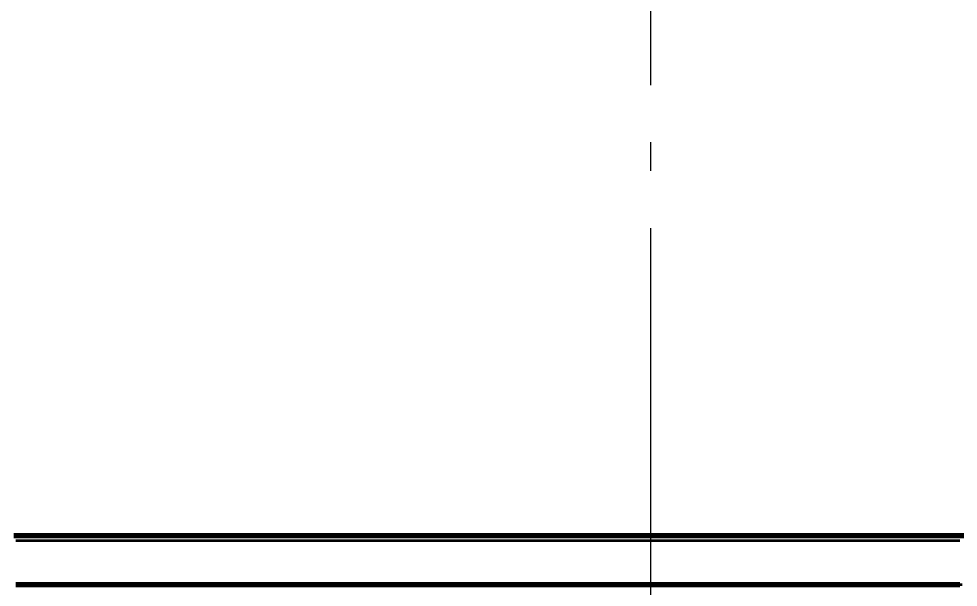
# Model space of a CAD drawing. Header units: millimetres. Extents: x 0 to 1554, y 0 to 420.
# Drawn here: x 94.7 to 127.48, y 309.65 to 329.48 of the extents above; entities that cross this region are included whole.
import ezdxf

# ---------------------------------------------------------------- set-up
doc = ezdxf.new("R2010")
doc.units = ezdxf.units.MM
doc.linetypes.add('IRAM-E-TRAZOS', pattern=[5, 4, -1])
doc.linetypes.add('IRAM-F-TRAZO-PUNTO', pattern=[20, 15, -2, 1, -2])
for name, color, linetype, lineweight in [('01-VISIBLE', 7, 'CONTINUOUS', 70), ('02-OCULTA', 4, 'IRAM-E-TRAZOS', 35), ('03-EJE', 1, 'IRAM-F-TRAZO-PUNTO', 18), ('04-COTA', 3, 'CONTINUOUS', 18)]:
    doc.layers.add(name, color=color, linetype=linetype, lineweight=lineweight)
doc.styles.add('ISO3098', font='isocpeur.ttf')
doc.dimstyles.new('FLAMA-IRAM', dxfattribs={"dimtxt": 3.5, "dimasz": 3.5, "dimexe": 2, "dimexo": 1.5, "dimgap": 1, "dimtad": 1, "dimdec": 1, "dimtxsty": 'ISO3098', "dimblk": 'IRAM_FLECHA', "dimblk1": 'IRAM_FLECHA', "dimblk2": 'IRAM_FLECHA', "dimcen": 2.5, "dimclrd": 256, "dimclre": 256, "dimclrt": 256, "dimazin": 3, "dimtfac": 1, "dimtmove": 0, "dimatfit": 3, "dimlwd": 18, "dimlwe": 18})

# ---------------------------------------------------------------- blocks, each defined once
blk = doc.blocks.new('IRAM_FLECHA')
blk.add_solid([(0, 0), (-1, 0.125), (-1, -0.125)])

msp = doc.modelspace()

# ---------------------------------------------------------------- linework, layer by layer
at = {"layer": '01-VISIBLE'}
for points in [[(94.52, 311.452), (94.715, 311.452), (94.91, 311.452), (95.105, 311.452), (95.3, 311.452), (95.495, 311.452), (95.69, 311.452), (95.885, 311.452), (96.08, 311.452), (96.275, 311.452), (96.47, 311.452), (96.665, 311.452), (96.86, 311.452), (97.055, 311.452), (97.25, 311.452), (97.445, 311.452), (97.64, 311.452), (97.835, 311.452), (98.03, 311.452), (98.225, 311.452), (98.42, 311.452), (98.615, 311.452), (98.81, 311.452), (99.005, 311.452), (99.2, 311.452), (99.395, 311.452), (99.59, 311.452), (99.785, 311.452), (99.98, 311.452), (100.175, 311.452), (100.37, 311.452), (100.565, 311.452), (100.76, 311.452), (100.955, 311.452), (101.15, 311.452), (101.345, 311.452), (101.54, 311.452), (101.735, 311.452), (101.93, 311.452), (102.125, 311.452), (102.32, 311.452), (102.515, 311.452), (102.71, 311.452), (102.905, 311.452), (103.1, 311.452), (103.295, 311.452), (103.49, 311.452), (103.685, 311.452), (103.88, 311.452), (104.075, 311.452), (104.27, 311.452), (104.465, 311.452), (104.66, 311.452), (104.855, 311.452), (105.05, 311.452), (105.245, 311.452), (105.44, 311.452), (105.635, 311.452), (105.83, 311.452), (106.025, 311.452), (106.22, 311.452), (106.415, 311.452), (106.61, 311.452), (106.805, 311.452), (107, 311.452), (107.195, 311.452), (107.39, 311.452), (107.585, 311.452), (107.78, 311.452), (107.975, 311.452), (108.17, 311.452), (108.365, 311.452), (108.56, 311.452), (108.755, 311.452), (108.95, 311.452), (109.145, 311.452), (109.34, 311.452), (109.535, 311.452), (109.73, 311.452), (109.925, 311.452), (110.12, 311.452), (110.315, 311.452), (110.51, 311.452), (110.705, 311.452), (110.9, 311.452), (111.095, 311.452), (111.29, 311.452), (111.485, 311.452), (111.68, 311.452), (111.875, 311.452), (112.07, 311.452), (112.265, 311.452), (112.46, 311.452), (112.655, 311.452), (112.85, 311.452), (113.045, 311.452), (113.24, 311.452), (113.435, 311.452), (113.63, 311.452), (113.825, 311.452), (114.02, 311.452), (114.215, 311.452), (114.41, 311.452), (114.605, 311.452), (114.8, 311.452), (114.995, 311.452), (115.19, 311.452), (115.385, 311.452), (115.58, 311.452), (115.775, 311.452), (115.97, 311.452), (116.165, 311.452), (116.36, 311.452), (116.555, 311.452), (116.75, 311.452), (116.945, 311.452), (117.14, 311.452), (117.335, 311.452), (117.53, 311.452), (117.725, 311.452), (117.92, 311.452), (118.115, 311.452), (118.31, 311.452), (118.505, 311.452), (118.7, 311.452), (118.895, 311.452), (119.09, 311.452), (119.285, 311.452), (119.48, 311.452), (119.675, 311.452), (119.87, 311.452), (120.065, 311.452), (120.26, 311.452), (120.455, 311.452), (120.65, 311.452), (120.845, 311.452), (121.04, 311.452), (121.235, 311.452), (121.43, 311.452), (121.625, 311.452), (121.82, 311.452), (122.015, 311.452), (122.21, 311.452), (122.405, 311.452), (122.6, 311.452), (122.795, 311.452), (122.99, 311.452), (123.185, 311.452), (123.38, 311.452), (123.575, 311.452), (123.77, 311.452), (123.965, 311.452), (124.16, 311.452), (124.355, 311.452), (124.55, 311.452), (124.745, 311.452), (124.94, 311.452), (125.135, 311.452), (125.33, 311.452), (125.525, 311.452), (125.72, 311.452), (125.915, 311.452), (126.11, 311.452), (126.305, 311.452), (126.5, 311.452), (126.695, 311.452), (126.89, 311.452), (127.085, 311.452), (127.28, 311.452), (127.475, 311.452), (127.67, 311.452)], [(94.598, 309.742), (94.791, 309.742), (94.983, 309.742), (95.176, 309.742), (95.369, 309.742), (95.561, 309.742), (95.754, 309.742), (95.947, 309.742), (96.139, 309.742), (96.332, 309.742), (96.524, 309.742), (96.717, 309.742), (96.91, 309.742), (97.102, 309.742), (97.295, 309.742), (97.487, 309.742), (97.68, 309.742), (97.873, 309.742), (98.065, 309.742), (98.258, 309.742), (98.451, 309.742), (98.643, 309.742), (98.836, 309.742), (99.028, 309.742), (99.221, 309.742), (99.414, 309.742), (99.606, 309.742), (99.799, 309.742), (99.992, 309.742), (100.184, 309.742), (100.377, 309.742), (100.569, 309.742), (100.762, 309.742), (100.955, 309.742), (101.147, 309.742), (101.34, 309.742), (101.533, 309.742), (101.725, 309.742), (101.918, 309.742), (102.111, 309.742), (102.303, 309.742), (102.496, 309.742), (102.688, 309.742), (102.881, 309.742), (103.074, 309.742), (103.266, 309.742), (103.459, 309.742), (103.651, 309.742), (103.844, 309.742), (104.037, 309.742), (104.229, 309.742), (104.422, 309.742), (104.615, 309.742), (104.807, 309.742), (105, 309.742), (105.192, 309.742), (105.385, 309.742), (105.578, 309.742), (105.77, 309.742), (105.963, 309.742), (106.156, 309.742), (106.348, 309.742), (106.541, 309.742), (106.733, 309.742), (106.926, 309.742), (107.119, 309.742), (107.311, 309.742), (107.504, 309.742), (107.697, 309.742), (107.889, 309.742), (108.082, 309.742), (108.275, 309.742), (108.467, 309.742), (108.66, 309.742), (108.852, 309.742), (109.045, 309.742), (109.238, 309.742), (109.43, 309.742), (109.623, 309.742), (109.816, 309.742), (110.008, 309.742), (110.201, 309.742), (110.393, 309.742), (110.586, 309.742), (110.779, 309.742), (110.971, 309.742), (111.164, 309.742), (111.356, 309.742), (111.549, 309.742), (111.742, 309.742), (111.934, 309.742), (112.127, 309.742), (112.32, 309.742), (112.512, 309.742), (112.705, 309.742), (112.898, 309.742), (113.09, 309.742), (113.283, 309.742), (113.475, 309.742), (113.668, 309.742), (113.861, 309.742), (114.053, 309.742), (114.246, 309.742), (114.439, 309.742), (114.631, 309.742), (114.824, 309.742), (115.016, 309.742), (115.209, 309.742), (115.402, 309.742), (115.594, 309.742), (115.787, 309.742), (115.98, 309.742), (116.172, 309.742), (116.365, 309.742), (116.557, 309.742), (116.75, 309.742), (116.943, 309.742), (117.135, 309.742), (117.328, 309.742), (117.52, 309.742), (117.713, 309.742), (117.906, 309.742), (118.098, 309.742), (118.291, 309.742), (118.484, 309.742), (118.676, 309.742), (118.869, 309.742), (119.061, 309.742), (119.254, 309.742), (119.447, 309.742), (119.639, 309.742), (119.832, 309.742), (120.025, 309.742), (120.217, 309.742), (120.41, 309.742), (120.602, 309.742), (120.795, 309.742), (120.988, 309.742), (121.18, 309.742), (121.373, 309.742), (121.566, 309.742), (121.758, 309.742), (121.951, 309.742), (122.144, 309.742), (122.336, 309.742), (122.529, 309.742), (122.721, 309.742), (122.914, 309.742), (123.107, 309.742), (123.299, 309.742), (123.492, 309.742), (123.684, 309.742), (123.877, 309.742), (124.07, 309.742), (124.262, 309.742), (124.455, 309.742), (124.648, 309.742), (124.84, 309.742), (125.033, 309.742), (125.225, 309.742), (125.418, 309.742), (125.611, 309.742), (125.803, 309.742), (125.996, 309.742), (126.189, 309.742), (126.381, 309.742), (126.574, 309.742), (126.766, 309.742), (126.959, 309.742), (127.152, 309.742), (127.344, 309.742), (127.537, 309.742)]]:
    msp.add_lwpolyline(points, dxfattribs=at)
at = {"layer": '02-OCULTA'}
for points in [[(127.67, 311.452), (127.475, 311.452), (127.28, 311.452), (127.085, 311.452), (126.89, 311.452), (126.695, 311.452), (126.5, 311.452), (126.305, 311.452), (126.11, 311.452), (125.915, 311.452), (125.72, 311.452), (125.525, 311.452), (125.33, 311.452), (125.135, 311.452), (124.94, 311.452), (124.745, 311.452), (124.55, 311.452), (124.355, 311.452), (124.16, 311.452), (123.965, 311.452), (123.77, 311.452), (123.575, 311.452), (123.38, 311.452), (123.185, 311.452), (122.99, 311.452), (122.795, 311.452), (122.6, 311.452), (122.405, 311.452), (122.21, 311.452), (122.015, 311.452), (121.82, 311.452), (121.625, 311.452), (121.43, 311.452), (121.235, 311.452), (121.04, 311.452), (120.845, 311.452), (120.65, 311.452), (120.455, 311.452), (120.26, 311.452), (120.065, 311.452), (119.87, 311.452), (119.675, 311.452), (119.48, 311.452), (119.285, 311.452), (119.09, 311.452), (118.895, 311.452), (118.7, 311.452), (118.505, 311.452), (118.31, 311.452), (118.115, 311.452), (117.92, 311.452), (117.725, 311.452), (117.53, 311.452), (117.335, 311.452), (117.14, 311.452), (116.945, 311.452), (116.75, 311.452), (116.555, 311.452), (116.36, 311.452), (116.165, 311.452), (115.97, 311.452), (115.775, 311.452), (115.58, 311.452), (115.385, 311.452), (115.19, 311.452), (114.995, 311.452), (114.8, 311.452), (114.605, 311.452), (114.41, 311.452), (114.215, 311.452), (114.02, 311.452), (113.825, 311.452), (113.63, 311.452), (113.435, 311.452), (113.24, 311.452), (113.045, 311.452), (112.85, 311.452), (112.655, 311.452), (112.46, 311.452), (112.265, 311.452), (112.07, 311.452), (111.875, 311.452), (111.68, 311.452), (111.485, 311.452), (111.29, 311.452), (111.095, 311.452), (110.9, 311.452), (110.705, 311.452), (110.51, 311.452), (110.315, 311.452), (110.12, 311.452), (109.925, 311.452), (109.73, 311.452), (109.535, 311.452), (109.34, 311.452), (109.145, 311.452), (108.95, 311.452), (108.755, 311.452), (108.56, 311.452), (108.365, 311.452), (108.17, 311.452), (107.975, 311.452), (107.78, 311.452), (107.585, 311.452), (107.39, 311.452), (107.195, 311.452), (107, 311.452), (106.805, 311.452), (106.61, 311.452), (106.415, 311.452), (106.22, 311.452), (106.025, 311.452), (105.83, 311.452), (105.635, 311.452), (105.44, 311.452), (105.245, 311.452), (105.05, 311.452), (104.855, 311.452), (104.66, 311.452), (104.465, 311.452), (104.27, 311.452), (104.075, 311.452), (103.88, 311.452), (103.685, 311.452), (103.49, 311.452), (103.295, 311.452), (103.1, 311.452), (102.905, 311.452), (102.71, 311.452), (102.515, 311.452), (102.32, 311.452), (102.125, 311.452), (101.93, 311.452), (101.735, 311.452), (101.54, 311.452), (101.345, 311.452), (101.15, 311.452), (100.955, 311.452), (100.76, 311.452), (100.565, 311.452), (100.37, 311.452), (100.175, 311.452), (99.98, 311.452), (99.785, 311.452), (99.59, 311.452), (99.395, 311.452), (99.2, 311.452), (99.005, 311.452), (98.81, 311.452), (98.615, 311.452), (98.42, 311.452), (98.225, 311.452), (98.03, 311.452), (97.835, 311.452), (97.64, 311.452), (97.445, 311.452), (97.25, 311.452), (97.055, 311.452), (96.86, 311.452), (96.665, 311.452), (96.47, 311.452), (96.275, 311.452), (96.08, 311.452), (95.885, 311.452), (95.69, 311.452), (95.495, 311.452), (95.3, 311.452), (95.105, 311.452), (94.91, 311.452), (94.715, 311.452), (94.52, 311.452)], [(127.594, 311.452), (127.404, 311.452), (127.214, 311.452), (127.023, 311.452), (126.833, 311.452), (126.643, 311.452), (126.453, 311.452), (126.262, 311.452), (126.072, 311.452), (125.882, 311.452), (125.692, 311.452), (125.501, 311.452), (125.311, 311.452), (125.121, 311.452), (124.931, 311.452), (124.74, 311.452), (124.55, 311.452), (124.36, 311.452), (124.17, 311.452), (123.979, 311.452), (123.789, 311.452), (123.599, 311.452), (123.409, 311.452), (123.218, 311.452), (123.028, 311.452), (122.838, 311.452), (122.648, 311.452), (122.457, 311.452), (122.267, 311.452), (122.077, 311.452), (121.887, 311.452), (121.696, 311.452), (121.506, 311.452), (121.316, 311.452), (121.126, 311.452), (120.935, 311.452), (120.745, 311.452), (120.555, 311.452), (120.365, 311.452), (120.174, 311.452), (119.984, 311.452), (119.794, 311.452), (119.604, 311.452), (119.413, 311.452), (119.223, 311.452), (119.033, 311.452), (118.843, 311.452), (118.652, 311.452), (118.462, 311.452), (118.272, 311.452), (118.082, 311.452), (117.891, 311.452), (117.701, 311.452), (117.511, 311.452), (117.321, 311.452), (117.13, 311.452), (116.94, 311.452), (116.75, 311.452), (116.56, 311.452), (116.369, 311.452), (116.179, 311.452), (115.989, 311.452), (115.799, 311.452), (115.608, 311.452), (115.418, 311.452), (115.228, 311.452), (115.038, 311.452), (114.847, 311.452), (114.657, 311.452), (114.467, 311.452), (114.277, 311.452), (114.086, 311.452), (113.896, 311.452), (113.706, 311.452), (113.516, 311.452), (113.325, 311.452), (113.135, 311.452), (112.945, 311.452), (112.755, 311.452), (112.564, 311.452), (112.374, 311.452), (112.184, 311.452), (111.994, 311.452), (111.803, 311.452), (111.613, 311.452), (111.423, 311.452), (111.233, 311.452), (111.042, 311.452), (110.852, 311.452), (110.662, 311.452), (110.472, 311.452), (110.281, 311.452), (110.091, 311.452), (109.901, 311.452), (109.711, 311.452), (109.52, 311.452), (109.33, 311.452), (109.14, 311.452), (108.95, 311.452), (108.759, 311.452), (108.569, 311.452), (108.379, 311.452), (108.189, 311.452), (107.998, 311.452), (107.808, 311.452), (107.618, 311.452), (107.428, 311.452), (107.237, 311.452), (107.047, 311.452), (106.857, 311.452), (106.667, 311.452), (106.476, 311.452), (106.286, 311.452), (106.096, 311.452), (105.906, 311.452), (105.715, 311.452), (105.525, 311.452), (105.335, 311.452), (105.145, 311.452), (104.954, 311.452), (104.764, 311.452), (104.574, 311.452), (104.384, 311.452), (104.193, 311.452), (104.003, 311.452), (103.813, 311.452), (103.623, 311.452), (103.432, 311.452), (103.242, 311.452), (103.052, 311.452), (102.862, 311.452), (102.671, 311.452), (102.481, 311.452), (102.291, 311.452), (102.101, 311.452), (101.91, 311.452), (101.72, 311.452), (101.53, 311.452), (101.34, 311.452), (101.149, 311.452), (100.959, 311.452), (100.769, 311.452), (100.579, 311.452), (100.388, 311.452), (100.198, 311.452), (100.008, 311.452), (99.818, 311.452), (99.627, 311.452), (99.437, 311.452), (99.247, 311.452), (99.057, 311.452), (98.867, 311.452), (98.676, 311.452), (98.486, 311.452), (98.296, 311.452), (98.105, 311.452), (97.915, 311.452), (97.725, 311.452), (97.535, 311.452), (97.344, 311.452), (97.154, 311.452), (96.964, 311.452), (96.774, 311.452), (96.583, 311.452), (96.393, 311.452), (96.203, 311.452), (96.013, 311.452), (95.822, 311.452), (95.632, 311.452), (95.442, 311.452), (95.252, 311.452), (95.061, 311.452), (94.871, 311.452), (94.681, 311.452)], [(94.681, 311.452), (94.871, 311.452), (95.061, 311.452), (95.252, 311.452), (95.442, 311.452), (95.632, 311.452), (95.822, 311.452), (96.013, 311.452), (96.203, 311.452), (96.393, 311.452), (96.583, 311.452), (96.774, 311.452), (96.964, 311.452), (97.154, 311.452), (97.344, 311.452), (97.535, 311.452), (97.725, 311.452), (97.915, 311.452), (98.105, 311.452), (98.296, 311.452), (98.486, 311.452), (98.676, 311.452), (98.867, 311.452), (99.057, 311.452), (99.247, 311.452), (99.437, 311.452), (99.627, 311.452), (99.818, 311.452), (100.008, 311.452), (100.198, 311.452), (100.388, 311.452), (100.579, 311.452), (100.769, 311.452), (100.959, 311.452), (101.149, 311.452), (101.34, 311.452), (101.53, 311.452), (101.72, 311.452), (101.91, 311.452), (102.101, 311.452), (102.291, 311.452), (102.481, 311.452), (102.671, 311.452), (102.862, 311.452), (103.052, 311.452), (103.242, 311.452), (103.432, 311.452), (103.623, 311.452), (103.813, 311.452), (104.003, 311.452), (104.193, 311.452), (104.384, 311.452), (104.574, 311.452), (104.764, 311.452), (104.954, 311.452), (105.145, 311.452), (105.335, 311.452), (105.525, 311.452), (105.715, 311.452), (105.906, 311.452), (106.096, 311.452), (106.286, 311.452), (106.476, 311.452), (106.667, 311.452), (106.857, 311.452), (107.047, 311.452), (107.237, 311.452), (107.428, 311.452), (107.618, 311.452), (107.808, 311.452), (107.998, 311.452), (108.189, 311.452), (108.379, 311.452), (108.569, 311.452), (108.759, 311.452), (108.95, 311.452), (109.14, 311.452), (109.33, 311.452), (109.52, 311.452), (109.711, 311.452), (109.901, 311.452), (110.091, 311.452), (110.281, 311.452), (110.472, 311.452), (110.662, 311.452), (110.852, 311.452), (111.042, 311.452), (111.233, 311.452), (111.423, 311.452), (111.613, 311.452), (111.803, 311.452), (111.994, 311.452), (112.184, 311.452), (112.374, 311.452), (112.564, 311.452), (112.755, 311.452), (112.945, 311.452), (113.135, 311.452), (113.325, 311.452), (113.516, 311.452), (113.706, 311.452), (113.896, 311.452), (114.086, 311.452), (114.277, 311.452), (114.467, 311.452), (114.657, 311.452), (114.847, 311.452), (115.038, 311.452), (115.228, 311.452), (115.418, 311.452), (115.608, 311.452), (115.799, 311.452), (115.989, 311.452), (116.179, 311.452), (116.369, 311.452), (116.56, 311.452), (116.75, 311.452), (116.94, 311.452), (117.13, 311.452), (117.321, 311.452), (117.511, 311.452), (117.701, 311.452), (117.891, 311.452), (118.082, 311.452), (118.272, 311.452), (118.462, 311.452), (118.652, 311.452), (118.843, 311.452), (119.033, 311.452), (119.223, 311.452), (119.413, 311.452), (119.604, 311.452), (119.794, 311.452), (119.984, 311.452), (120.174, 311.452), (120.365, 311.452), (120.555, 311.452), (120.745, 311.452), (120.935, 311.452), (121.126, 311.452), (121.316, 311.452), (121.506, 311.452), (121.696, 311.452), (121.887, 311.452), (122.077, 311.452), (122.267, 311.452), (122.457, 311.452), (122.648, 311.452), (122.838, 311.452), (123.028, 311.452), (123.218, 311.452), (123.409, 311.452), (123.599, 311.452), (123.789, 311.452), (123.979, 311.452), (124.17, 311.452), (124.36, 311.452), (124.55, 311.452), (124.74, 311.452), (124.931, 311.452), (125.121, 311.452), (125.311, 311.452), (125.501, 311.452), (125.692, 311.452), (125.882, 311.452), (126.072, 311.452), (126.262, 311.452), (126.453, 311.452), (126.643, 311.452), (126.833, 311.452), (127.023, 311.452), (127.214, 311.452), (127.404, 311.452), (127.594, 311.452)], [(127.537, 311.262), (127.344, 311.262), (127.152, 311.262), (126.959, 311.262), (126.766, 311.262), (126.574, 311.262), (126.381, 311.262), (126.189, 311.262), (125.996, 311.262), (125.803, 311.262), (125.611, 311.262), (125.418, 311.262), (125.225, 311.262), (125.033, 311.262), (124.84, 311.262), (124.648, 311.262), (124.455, 311.262), (124.262, 311.262), (124.07, 311.262), (123.877, 311.262), (123.684, 311.262), (123.492, 311.262), (123.299, 311.262), (123.107, 311.262), (122.914, 311.262), (122.721, 311.262), (122.529, 311.262), (122.336, 311.262), (122.144, 311.262), (121.951, 311.262), (121.758, 311.262), (121.566, 311.262), (121.373, 311.262), (121.18, 311.262), (120.988, 311.262), (120.795, 311.262), (120.602, 311.262), (120.41, 311.262), (120.217, 311.262), (120.025, 311.262), (119.832, 311.262), (119.639, 311.262), (119.447, 311.262), (119.254, 311.262), (119.061, 311.262), (118.869, 311.262), (118.676, 311.262), (118.484, 311.262), (118.291, 311.262), (118.098, 311.262), (117.906, 311.262), (117.713, 311.262), (117.52, 311.262), (117.328, 311.262), (117.135, 311.262), (116.943, 311.262), (116.75, 311.262), (116.557, 311.262), (116.365, 311.262), (116.172, 311.262), (115.98, 311.262), (115.787, 311.262), (115.594, 311.262), (115.402, 311.262), (115.209, 311.262), (115.016, 311.262), (114.824, 311.262), (114.631, 311.262), (114.439, 311.262), (114.246, 311.262), (114.053, 311.262), (113.861, 311.262), (113.668, 311.262), (113.475, 311.262), (113.283, 311.262), (113.09, 311.262), (112.898, 311.262), (112.705, 311.262), (112.512, 311.262), (112.32, 311.262), (112.127, 311.262), (111.934, 311.262), (111.742, 311.262), (111.549, 311.262), (111.356, 311.262), (111.164, 311.262), (110.971, 311.262), (110.779, 311.262), (110.586, 311.262), (110.393, 311.262), (110.201, 311.262), (110.008, 311.262), (109.816, 311.262), (109.623, 311.262), (109.43, 311.262), (109.238, 311.262), (109.045, 311.262), (108.852, 311.262), (108.66, 311.262), (108.467, 311.262), (108.275, 311.262), (108.082, 311.262), (107.889, 311.262), (107.697, 311.262), (107.504, 311.262), (107.311, 311.262), (107.119, 311.262), (106.926, 311.262), (106.733, 311.262), (106.541, 311.262), (106.348, 311.262), (106.156, 311.262), (105.963, 311.262), (105.77, 311.262), (105.578, 311.262), (105.385, 311.262), (105.192, 311.262), (105, 311.262), (104.807, 311.262), (104.615, 311.262), (104.422, 311.262), (104.229, 311.262), (104.037, 311.262), (103.844, 311.262), (103.651, 311.262), (103.459, 311.262), (103.266, 311.262), (103.074, 311.262), (102.881, 311.262), (102.688, 311.262), (102.496, 311.262), (102.303, 311.262), (102.111, 311.262), (101.918, 311.262), (101.725, 311.262), (101.533, 311.262), (101.34, 311.262), (101.147, 311.262), (100.955, 311.262), (100.762, 311.262), (100.569, 311.262), (100.377, 311.262), (100.184, 311.262), (99.992, 311.262), (99.799, 311.262), (99.606, 311.262), (99.414, 311.262), (99.221, 311.262), (99.028, 311.262), (98.836, 311.262), (98.643, 311.262), (98.451, 311.262), (98.258, 311.262), (98.065, 311.262), (97.873, 311.262), (97.68, 311.262), (97.487, 311.262), (97.295, 311.262), (97.102, 311.262), (96.91, 311.262), (96.717, 311.262), (96.524, 311.262), (96.332, 311.262), (96.139, 311.262), (95.947, 311.262), (95.754, 311.262), (95.561, 311.262), (95.369, 311.262), (95.176, 311.262), (94.983, 311.262), (94.791, 311.262), (94.598, 311.262)], [(127.537, 311.262), (127.344, 311.262), (127.152, 311.262), (126.959, 311.262), (126.766, 311.262), (126.574, 311.262), (126.381, 311.262), (126.189, 311.262), (125.996, 311.262), (125.803, 311.262), (125.611, 311.262), (125.418, 311.262), (125.225, 311.262), (125.033, 311.262), (124.84, 311.262), (124.648, 311.262), (124.455, 311.262), (124.262, 311.262), (124.07, 311.262), (123.877, 311.262), (123.684, 311.262), (123.492, 311.262), (123.299, 311.262), (123.107, 311.262), (122.914, 311.262), (122.721, 311.262), (122.529, 311.262), (122.336, 311.262), (122.144, 311.262), (121.951, 311.262), (121.758, 311.262), (121.566, 311.262), (121.373, 311.262), (121.18, 311.262), (120.988, 311.262), (120.795, 311.262), (120.602, 311.262), (120.41, 311.262), (120.217, 311.262), (120.025, 311.262), (119.832, 311.262), (119.639, 311.262), (119.447, 311.262), (119.254, 311.262), (119.061, 311.262), (118.869, 311.262), (118.676, 311.262), (118.484, 311.262), (118.291, 311.262), (118.098, 311.262), (117.906, 311.262), (117.713, 311.262), (117.52, 311.262), (117.328, 311.262), (117.135, 311.262), (116.943, 311.262), (116.75, 311.262), (116.557, 311.262), (116.365, 311.262), (116.172, 311.262), (115.98, 311.262), (115.787, 311.262), (115.594, 311.262), (115.402, 311.262), (115.209, 311.262), (115.016, 311.262), (114.824, 311.262), (114.631, 311.262), (114.439, 311.262), (114.246, 311.262), (114.053, 311.262), (113.861, 311.262), (113.668, 311.262), (113.475, 311.262), (113.283, 311.262), (113.09, 311.262), (112.898, 311.262), (112.705, 311.262), (112.512, 311.262), (112.32, 311.262), (112.127, 311.262), (111.934, 311.262), (111.742, 311.262), (111.549, 311.262), (111.356, 311.262), (111.164, 311.262), (110.971, 311.262), (110.779, 311.262), (110.586, 311.262), (110.393, 311.262), (110.201, 311.262), (110.008, 311.262), (109.816, 311.262), (109.623, 311.262), (109.43, 311.262), (109.238, 311.262), (109.045, 311.262), (108.852, 311.262), (108.66, 311.262), (108.467, 311.262), (108.275, 311.262), (108.082, 311.262), (107.889, 311.262), (107.697, 311.262), (107.504, 311.262), (107.311, 311.262), (107.119, 311.262), (106.926, 311.262), (106.733, 311.262), (106.541, 311.262), (106.348, 311.262), (106.156, 311.262), (105.963, 311.262), (105.77, 311.262), (105.578, 311.262), (105.385, 311.262), (105.192, 311.262), (105, 311.262), (104.807, 311.262), (104.615, 311.262), (104.422, 311.262), (104.229, 311.262), (104.037, 311.262), (103.844, 311.262), (103.651, 311.262), (103.459, 311.262), (103.266, 311.262), (103.074, 311.262), (102.881, 311.262), (102.688, 311.262), (102.496, 311.262), (102.303, 311.262), (102.111, 311.262), (101.918, 311.262), (101.725, 311.262), (101.533, 311.262), (101.34, 311.262), (101.147, 311.262), (100.955, 311.262), (100.762, 311.262), (100.569, 311.262), (100.377, 311.262), (100.184, 311.262), (99.992, 311.262), (99.799, 311.262), (99.606, 311.262), (99.414, 311.262), (99.221, 311.262), (99.028, 311.262), (98.836, 311.262), (98.643, 311.262), (98.451, 311.262), (98.258, 311.262), (98.065, 311.262), (97.873, 311.262), (97.68, 311.262), (97.487, 311.262), (97.295, 311.262), (97.102, 311.262), (96.91, 311.262), (96.717, 311.262), (96.524, 311.262), (96.332, 311.262), (96.139, 311.262), (95.947, 311.262), (95.754, 311.262), (95.561, 311.262), (95.369, 311.262), (95.176, 311.262), (94.983, 311.262), (94.791, 311.262), (94.598, 311.262)], [(94.626, 309.742), (94.817, 309.742), (95.007, 309.742), (95.198, 309.742), (95.389, 309.742), (95.58, 309.742), (95.77, 309.742), (95.961, 309.742), (96.152, 309.742), (96.342, 309.742), (96.533, 309.742), (96.724, 309.742), (96.915, 309.742), (97.105, 309.742), (97.296, 309.742), (97.487, 309.742), (97.678, 309.742), (97.868, 309.742), (98.059, 309.742), (98.25, 309.742), (98.44, 309.742), (98.631, 309.742), (98.822, 309.742), (99.013, 309.742), (99.203, 309.742), (99.394, 309.742), (99.585, 309.742), (99.775, 309.742), (99.966, 309.742), (100.157, 309.742), (100.348, 309.742), (100.538, 309.742), (100.729, 309.742), (100.92, 309.742), (101.111, 309.742), (101.301, 309.742), (101.492, 309.742), (101.683, 309.742), (101.873, 309.742), (102.064, 309.742), (102.255, 309.742), (102.446, 309.742), (102.636, 309.742), (102.827, 309.742), (103.018, 309.742), (103.209, 309.742), (103.399, 309.742), (103.59, 309.742), (103.781, 309.742), (103.971, 309.742), (104.162, 309.742), (104.353, 309.742), (104.544, 309.742), (104.734, 309.742), (104.925, 309.742), (105.116, 309.742), (105.306, 309.742), (105.497, 309.742), (105.688, 309.742), (105.879, 309.742), (106.069, 309.742), (106.26, 309.742), (106.451, 309.742), (106.642, 309.742), (106.832, 309.742), (107.023, 309.742), (107.214, 309.742), (107.404, 309.742), (107.595, 309.742), (107.786, 309.742), (107.977, 309.742), (108.167, 309.742), (108.358, 309.742), (108.549, 309.742), (108.74, 309.742), (108.93, 309.742), (109.121, 309.742), (109.312, 309.742), (109.502, 309.742), (109.693, 309.742), (109.884, 309.742), (110.075, 309.742), (110.265, 309.742), (110.456, 309.742), (110.647, 309.742), (110.838, 309.742), (111.028, 309.742), (111.219, 309.742), (111.41, 309.742), (111.6, 309.742), (111.791, 309.742), (111.982, 309.742), (112.173, 309.742), (112.363, 309.742), (112.554, 309.742), (112.745, 309.742), (112.935, 309.742), (113.126, 309.742), (113.317, 309.742), (113.508, 309.742), (113.698, 309.742), (113.889, 309.742), (114.08, 309.742), (114.271, 309.742), (114.461, 309.742), (114.652, 309.742), (114.843, 309.742), (115.033, 309.742), (115.224, 309.742), (115.415, 309.742), (115.606, 309.742), (115.796, 309.742), (115.987, 309.742), (116.178, 309.742), (116.369, 309.742), (116.559, 309.742), (116.75, 309.742), (116.941, 309.742), (117.131, 309.742), (117.322, 309.742), (117.513, 309.742), (117.704, 309.742), (117.894, 309.742), (118.085, 309.742), (118.276, 309.742), (118.467, 309.742), (118.657, 309.742), (118.848, 309.742), (119.039, 309.742), (119.229, 309.742), (119.42, 309.742), (119.611, 309.742), (119.802, 309.742), (119.992, 309.742), (120.183, 309.742), (120.374, 309.742), (120.565, 309.742), (120.755, 309.742), (120.946, 309.742), (121.137, 309.742), (121.327, 309.742), (121.518, 309.742), (121.709, 309.742), (121.9, 309.742), (122.09, 309.742), (122.281, 309.742), (122.472, 309.742), (122.662, 309.742), (122.853, 309.742), (123.044, 309.742), (123.235, 309.742), (123.425, 309.742), (123.616, 309.742), (123.807, 309.742), (123.998, 309.742), (124.188, 309.742), (124.379, 309.742), (124.57, 309.742), (124.76, 309.742), (124.951, 309.742), (125.142, 309.742), (125.333, 309.742), (125.523, 309.742), (125.714, 309.742), (125.905, 309.742), (126.096, 309.742), (126.286, 309.742), (126.477, 309.742), (126.668, 309.742), (126.858, 309.742), (127.049, 309.742), (127.24, 309.742), (127.431, 309.742), (127.621, 309.742)]]:
    msp.add_lwpolyline(points, dxfattribs=at)
at = {"layer": '03-EJE'}
msp.add_line((116.75, 147.172), (116.75, 342.828), dxfattribs=at)

# ---------------------------------------------------------------- dimensions: what is measured, and where the dimension line sits
at = {"layer": '04-COTA'}
for base, p1, text in [((59.75, 147.972), (77.75, 147.972), '<>±2'), ((68.75, 309.552), (77.75, 309.552), '<>±0,5')]:
    msp.add_linear_dim(base=base, p1=p1, p2=(107.95, 342.028), angle=90, text=text, dimstyle='FLAMA-IRAM', override={"dimlfac": 5}, dxfattribs=at).render()

doc.saveas('drawing.dxf')
